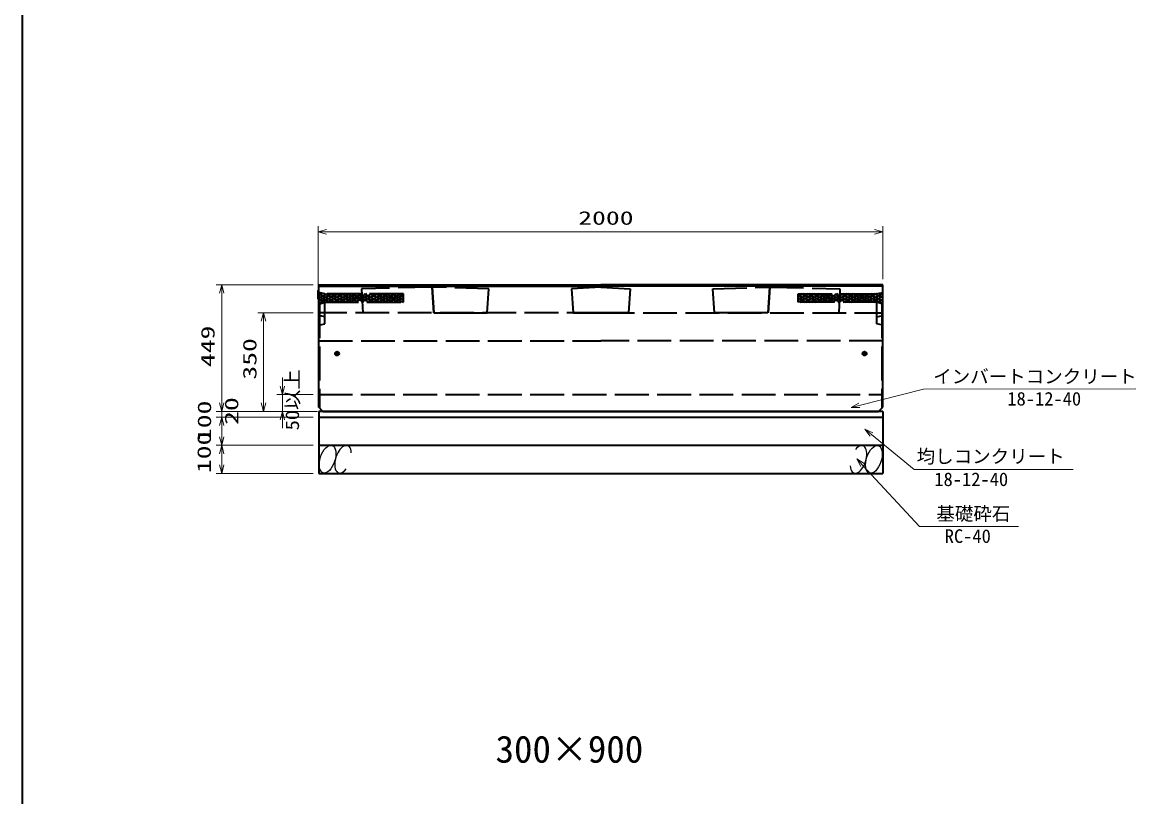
# Model space of a CAD drawing. Units: millimetres on the paper. Extents: x 15 to 1218, y 8 to 859.
# Drawn here: x 15 to 212.4, y 429.7 to 567 of the extents above; entities that cross this region are included whole.
import ezdxf
from ezdxf.enums import TextEntityAlignment as Align

# ---------------------------------------------------------------- set-up
doc = ezdxf.new("R2010")
doc.units = ezdxf.units.MM
doc.linetypes.add('DASHED', pattern=[7.5, 6, -1.5])
for name, color, linetype, lineweight in [('D-STR-DIM（寸法）', 7, 'Continuous', 13), ('D-STR-HTXT(均しCON-旗)', 7, 'Continuous', 13), ('D-STR-HTXT(基礎砕石-旗)', 7, 'Continuous', 13), ('D-STR-STRF(グリ)', 7, 'Continuous', 25), ('D-STR（構造物）', 1, 'Continuous', 35)]:
    doc.layers.add(name, color=color, linetype=linetype, lineweight=lineweight)
doc.layers.add('D-STR-TXT(文字)', color=7, linetype='Continuous')
doc.styles.add('ＭＳ ゴシック', font='')
doc.styles.get('ＭＳ ゴシック').set_extended_font_data('MS Gothic')

# ---------------------------------------------------------------- blocks, each defined once
blk = doc.blocks.new('_Open30')
at = {"color": 7, "linetype": 'Continuous', "lineweight": 13}
for p, q in [((-1, 0.2679), (0, 0)), ((0, 0), (-1, -0.2679)), ((0, 0), (-1, 0))]:
    blk.add_line(p, q, dxfattribs=at)

msp = doc.modelspace()

# ---------------------------------------------------------------- linework, layer by layer
at = {"layer": 'D-STR-DIM（寸法）'}
for p, q in [((67.472, 520.452), (67.472, 530.831)), ((68.972, 529.831), (166.072, 529.831)), ((167.572, 521.457), (167.572, 530.831)), ((66.572, 520.457), (49.364, 520.457)), ((50.364, 518.957), (50.364, 499.502)), ((66.572, 515.501), (56.792, 515.501)), ((57.792, 514.001), (57.792, 499.502)), ((61.123, 502.502), (61.123, 504.002)), ((50.364, 499.502), (50.364, 501.002)), ((66.562, 501.002), (60.123, 501.002)), ((61.123, 501.002), (61.123, 498.002)), ((66.562, 498.002), (49.364, 498.002)), ((66.562, 498.002), (49.364, 498.002)), ((50.364, 498.002), (50.364, 497.002)), ((67.322, 498.002), (56.792, 498.002)), ((65.562, 498.002), (60.123, 498.002)), ((66.562, 497.002), (49.364, 497.002)), ((66.562, 497.002), (49.364, 497.002)), ((50.364, 495.502), (50.364, 494.002)), ((50.364, 495.502), (50.364, 493.502)), ((61.123, 496.502), (61.123, 495.002)), ((66.562, 492.002), (49.364, 492.002)), ((66.562, 492.002), (49.364, 492.002)), ((50.364, 490.502), (50.364, 488.502)), ((66.562, 487.002), (49.364, 487.002))]:
    msp.add_line(p, q, dxfattribs=at)
at = {"layer": 'D-STR-HTXT(均しCON-旗)'}
for points in [[(212.395, 501.973), (174.762, 501.925), (163.399, 499.061)], [(201.319, 487.691), (173.111, 487.691), (165.552, 493.905)]]:
    msp.add_lwpolyline(points, dxfattribs=at)
at = {"layer": 'D-STR-HTXT(基礎砕石-旗)'}
msp.add_lwpolyline([(191.634, 477.612), (174.063, 477.612), (163.972, 488.478)], dxfattribs=at)
at = {"layer": 'D-STR-STRF(グリ)'}
for centre, major_axis in [((69.137, 489.525), (0.79, 2.421)), ((165.987, 489.478), (-0.79, -2.421))]:
    msp.add_ellipse(centre, major_axis=major_axis, ratio=0.5139, dxfattribs=at)
for centre, major_axis in [((71.878, 489.525), (0.79, 2.421)), ((163.246, 489.478), (-0.79, -2.421))]:
    msp.add_ellipse(centre, major_axis=major_axis, ratio=0.5139, start_param=5.3575563, end_param=10.3750652, dxfattribs=at)
at = {"layer": 'D-STR（構造物）', "color": 2}
msp.add_line((15.017, 858.622), (15.017, 14.909), dxfattribs=at)
at = {"layer": 'D-STR（構造物）'}
for p, q in [((67.472, 519.452), (67.572, 519.552)), ((67.472, 517.952), (67.472, 519.452)), ((67.572, 520.457), (117.572, 520.457)), ((67.572, 498.752), (67.572, 520.457)), ((67.572, 520.207), (117.572, 520.207)), ((167.572, 520.457), (117.572, 520.457)), ((167.572, 520.207), (117.572, 520.207)), ((167.572, 498.752), (167.572, 520.457)), ((67.572, 517.852), (67.472, 517.952)), ((87.947, 515.501), (97.447, 515.501)), ((147.197, 515.501), (137.697, 515.501)), ((70.372, 508.251), (71.272, 508.251)), ((70.822, 508.701), (70.822, 507.801)), ((164.772, 508.251), (163.872, 508.251)), ((164.322, 508.701), (164.322, 507.801)), ((167.562, 498.002), (67.562, 498.002)), ((67.562, 498.002), (67.562, 497.002)), ((68.322, 498.002), (67.572, 498.752)), ((68.322, 498.002), (166.822, 498.002)), ((166.822, 498.002), (167.572, 498.752)), ((167.562, 498.002), (167.562, 497.002)), ((67.562, 497.002), (167.562, 497.002)), ((67.562, 497.002), (167.562, 497.002)), ((67.562, 497.002), (67.562, 492.002)), ((167.562, 497.002), (167.562, 492.002)), ((67.562, 492.002), (167.562, 492.002)), ((67.562, 492.002), (67.562, 487.002)), ((67.562, 492.002), (167.562, 492.002)), ((167.562, 492.002), (167.562, 487.002)), ((67.562, 487.002), (167.562, 487.002))]:
    msp.add_line(p, q, dxfattribs=at)
at = {"layer": 'D-STR（構造物）', "linetype": 'DASHED'}
for p, q in [((68.623, 518.857), (67.572, 519.11)), ((87.622, 520.002), (75.172, 519.748)), ((75.172, 519.748), (75.408, 515.501)), ((87.622, 520.002), (87.887, 515.504)), ((87.697, 520.002), (87.947, 515.501)), ((97.697, 519.752), (87.697, 520.002)), ((97.447, 515.501), (97.697, 519.752)), ((117.572, 520.002), (112.397, 519.752)), ((112.397, 519.752), (112.647, 515.501)), ((117.572, 520.002), (122.747, 519.752)), ((122.747, 519.752), (122.497, 515.501)), ((137.447, 519.752), (147.447, 520.002)), ((137.697, 515.501), (137.447, 519.752)), ((147.447, 520.002), (147.197, 515.501)), ((147.522, 520.002), (147.258, 515.504)), ((147.522, 520.002), (159.972, 519.748)), ((159.972, 519.748), (159.737, 515.501)), ((166.522, 518.857), (167.572, 519.11)), ((67.571, 518.607), (68.251, 518.946)), ((70.071, 518.857), (67.571, 517.607)), ((71.071, 518.857), (67.571, 517.107)), ((67.571, 518.857), (70.571, 517.357)), ((67.571, 518.107), (69.071, 518.857)), ((67.571, 518.357), (69.571, 517.357)), ((68.571, 517.357), (67.571, 517.857)), ((67.572, 517.03), (68.622, 517.357)), ((68.524, 518.881), (71.571, 517.357)), ((68.621, 517.357), (82.572, 517.357)), ((68.622, 513.542), (68.622, 517.357)), ((82.572, 518.857), (68.623, 518.857)), ((72.071, 518.857), (69.071, 517.357)), ((69.571, 518.857), (72.571, 517.357)), ((70.071, 517.357), (73.071, 518.857)), ((73.571, 517.357), (70.571, 518.857)), ((71.071, 517.357), (74.071, 518.857)), ((74.571, 517.357), (71.571, 518.857)), ((72.071, 517.357), (75.071, 518.857)), ((75.571, 517.357), (72.571, 518.857)), ((76.071, 518.857), (73.071, 517.357)), ((73.571, 518.857), (76.571, 517.357)), ((77.071, 518.857), (74.071, 517.357)), ((74.571, 518.857), (77.571, 517.357)), ((78.071, 518.857), (75.071, 517.357)), ((75.571, 518.857), (78.571, 517.357)), ((76.071, 517.357), (79.071, 518.857)), ((79.571, 517.357), (76.571, 518.857)), ((77.071, 517.357), (80.071, 518.857)), ((80.571, 517.357), (77.571, 518.857)), ((78.071, 517.357), (81.071, 518.857)), ((81.571, 517.357), (78.571, 518.857)), ((79.071, 517.357), (82.071, 518.857)), ((79.571, 518.857), (82.572, 517.356)), ((82.572, 518.607), (80.071, 517.357)), ((80.571, 518.857), (82.572, 517.856)), ((82.572, 518.107), (81.071, 517.357)), ((81.571, 518.857), (82.572, 518.356)), ((82.572, 517.607), (82.071, 517.357)), ((82.572, 517.357), (82.572, 518.857)), ((153.573, 518.857), (152.572, 518.356)), ((154.573, 518.857), (152.572, 517.856)), ((152.572, 518.857), (166.522, 518.857)), ((152.572, 517.357), (152.572, 518.857)), ((155.573, 518.857), (152.572, 517.356)), ((152.572, 518.607), (155.073, 517.357)), ((152.572, 518.107), (154.073, 517.357)), ((152.572, 517.607), (153.073, 517.357)), ((166.523, 517.357), (152.572, 517.357)), ((156.073, 517.357), (153.073, 518.857)), ((153.573, 517.357), (156.573, 518.857)), ((157.073, 517.357), (154.073, 518.857)), ((154.573, 517.357), (157.573, 518.857)), ((158.073, 517.357), (155.073, 518.857)), ((155.573, 517.357), (158.573, 518.857)), ((159.073, 517.357), (156.073, 518.857)), ((159.573, 518.857), (156.573, 517.357)), ((157.073, 518.857), (160.073, 517.357)), ((160.573, 518.857), (157.573, 517.357)), ((158.073, 518.857), (161.073, 517.357)), ((161.573, 518.857), (158.573, 517.357)), ((159.073, 518.857), (162.073, 517.357)), ((159.573, 517.357), (162.573, 518.857)), ((163.073, 517.357), (160.073, 518.857)), ((160.573, 517.357), (163.573, 518.857)), ((164.073, 517.357), (161.073, 518.857)), ((161.573, 517.357), (164.573, 518.857)), ((165.073, 517.357), (162.073, 518.857)), ((165.573, 518.857), (162.573, 517.357)), ((163.073, 518.857), (166.073, 517.357)), ((166.621, 518.881), (163.573, 517.357)), ((164.073, 518.857), (167.573, 517.107)), ((167.573, 518.857), (164.573, 517.357)), ((165.073, 518.857), (167.573, 517.607)), ((167.573, 518.357), (165.573, 517.357)), ((167.573, 518.107), (166.073, 518.857)), ((166.522, 513.542), (166.522, 517.357)), ((167.572, 517.03), (166.522, 517.357)), ((166.573, 517.357), (167.573, 517.857)), ((167.573, 518.607), (166.894, 518.946)), ((117.572, 515.501), (67.572, 515.501)), ((67.732, 517.001), (67.732, 498.592)), ((112.647, 515.501), (117.572, 515.501)), ((117.572, 515.501), (167.572, 515.501)), ((122.497, 515.501), (117.572, 515.501)), ((167.412, 517.001), (167.412, 498.592)), ((68.622, 514.739), (67.572, 515.008)), ((67.572, 513.274), (68.622, 513.542)), ((166.522, 514.739), (167.572, 515.008)), ((167.572, 513.274), (166.522, 513.542)), ((67.572, 510.501), (117.572, 510.501)), ((167.572, 510.501), (117.572, 510.501)), ((67.562, 501.002), (167.362, 501.002))]:
    msp.add_line(p, q, dxfattribs=at)
at = {"layer": 'D-STR（構造物）'}
for centre, radius in [((70.822, 508.251), 0.35), ((70.822, 508.251), 0.3), ((164.322, 508.251), 0.35), ((164.322, 508.251), 0.3)]:
    msp.add_circle(centre, radius, dxfattribs=at)

# ---------------------------------------------------------------- block references
at = {"layer": 'D-STR-DIM（寸法）', "xscale": 1.5, "yscale": 1.5}
for p, rotation in [((67.472, 529.831), 180), ((50.364, 520.457), 90), ((57.792, 515.501), 90), ((61.123, 501.002), 270), ((50.364, 498.002), 270), ((50.364, 498.002), 270), ((57.792, 498.002), 270), ((61.123, 498.002), 90), ((50.364, 497.002), 90), ((50.364, 497.002), 90), ((50.364, 492.002), 270), ((50.364, 492.002), 90), ((50.364, 487.002), 270)]:
    msp.add_blockref('_Open30', p, dxfattribs=dict(at, rotation=rotation))
msp.add_blockref('_Open30', (167.572, 529.831), dxfattribs=at)
at = {"layer": 'D-STR-HTXT(均しCON-旗)', "xscale": 1.5, "yscale": 1.5}
for p, rotation in [((161.944, 498.694), 194.1476), ((164.393, 494.858), 140.57786)]:
    msp.add_blockref('_Open30', p, dxfattribs=dict(at, rotation=rotation))
at = {"layer": 'D-STR-HTXT(基礎砕石-旗)', "xscale": 1.5, "yscale": 1.5, "rotation": 132.88015}
msp.add_blockref('_Open30', (162.952, 489.577), dxfattribs=at)

# ---------------------------------------------------------------- texts
at = {"layer": 'D-STR-DIM（寸法）', "style": 'ＭＳ ゴシック', "width": 1.5}
msp.add_text('2000', height=2.405, dxfattribs=at).set_placement((113.564, 530.369), align=Align.BOTTOM_LEFT)
at = {"layer": 'D-STR-DIM（寸法）', "style": 'ＭＳ ゴシック'}
for s, width, p in [('449', 1.5, (49.827, 505.85)), ('350', 1.5, (57.255, 503.627)), ('50以上', 1.1, (64.799, 494.645)), ('100', 1.5, (49.218, 492.555)), ('20', 1.5, (54.036, 495.614)), ('100', 1.5, (49.165, 487.052))]:
    msp.add_text(s, height=2.405, rotation=90, dxfattribs=dict(at, width=width)).set_placement(p, align=Align.BOTTOM_LEFT)
at = {"layer": 'D-STR-HTXT(均しCON-旗)', "style": 'ＭＳ ゴシック'}
for s, p in [('インバートコンクリート', (176.492, 502.269)), ('18-12-40', (189.634, 498.322)), ('均しコンクリート', (173.558, 488.102)), ('18-12-40', (176.692, 484.041))]:
    msp.add_text(s, height=2.405, dxfattribs=at).set_placement(p, align=Align.BOTTOM_LEFT)
at = {"layer": 'D-STR-HTXT(基礎砕石-旗)', "style": 'ＭＳ ゴシック'}
for s, p in [('基礎砕石', (177.046, 477.946)), ('RC-40', (178.534, 473.961))]:
    msp.add_text(s, height=2.405, dxfattribs=at).set_placement(p, align=Align.BOTTOM_LEFT)
at = {"layer": 'D-STR-TXT(文字)', "style": 'ＭＳ ゴシック'}
msp.add_text('300×900', height=4.811, dxfattribs=at).set_placement((98.914, 434.263), align=Align.BOTTOM_LEFT)

doc.saveas('drawing.dxf')
